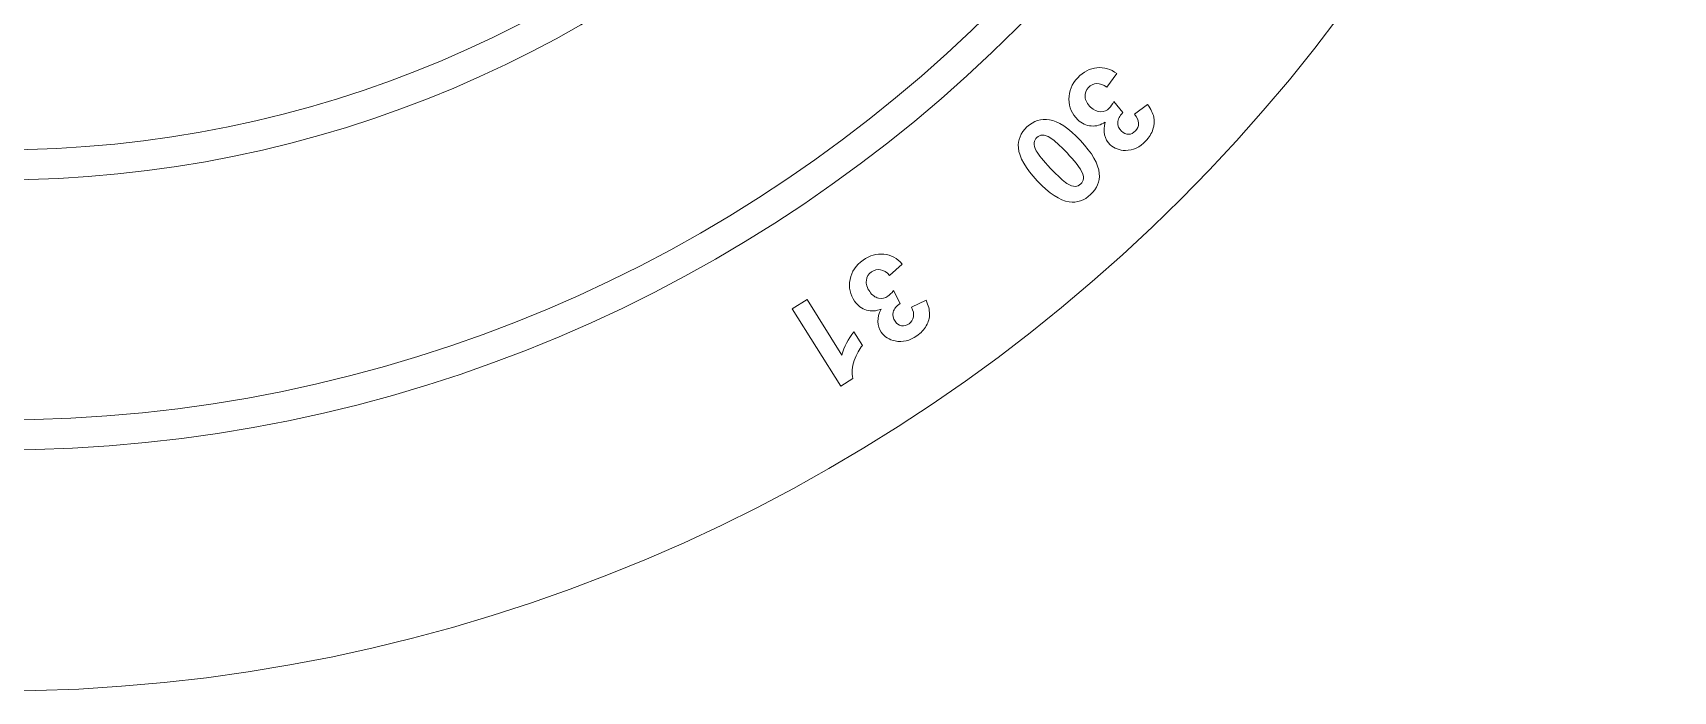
# Model space of a CAD drawing. Header units: millimetres. Extents: x -84 to 196, y -140 to 140.
# Drawn here: x 59.1 to 195.7, y -140 to -85.1 of the extents above; entities that cross this region are included whole.
import ezdxf

# ---------------------------------------------------------------- set-up
doc = ezdxf.new("R2010")
doc.units = ezdxf.units.MM
doc.header["$MEASUREMENT"] = 0
doc.layers.add('Layer 1', color=7, linetype='Continuous')

msp = doc.modelspace()

# ---------------------------------------------------------------- linework, layer by layer
at = {"layer": 'Layer 1', "color": 250, "lineweight": 9}
for points, knots in [([(55.6856, 140), (133.0055, 140), (195.6856, 77.3199), (195.6856, 0), (195.6856, 0), (195.6856, -77.3199), (133.0055, -140), (55.6856, -140), (55.6856, -140), (-21.6343, -140), (-84.3145, -77.3199), (-84.3145, 0), (-84.3145, 0), (-84.3145, 77.3199), (-21.6343, 140), (55.6856, 140)], [0, 0, 0, 0, 0.2, 0.2, 0.2, 0.2, 0.4, 0.4, 0.4, 0.4, 0.6, 0.6, 0.6, 0.6, 1, 1, 1, 1]), ([(56.1771, 120.0928), (122.4512, 120.0928), (176.1771, 66.3669), (176.1771, 0.0928), (176.1771, 0.0928), (176.1771, -66.1813), (122.4512, -119.9072), (56.1771, -119.9072), (56.1771, -119.9072), (-10.097, -119.9072), (-63.8229, -66.1813), (-63.8229, 0.0928), (-63.8229, 0.0928), (-63.8229, 66.3669), (-10.097, 120.0928), (56.1771, 120.0928)], [0, 0, 0, 0, 0.2, 0.2, 0.2, 0.2, 0.4, 0.4, 0.4, 0.4, 0.6, 0.6, 0.6, 0.6, 1, 1, 1, 1]), ([(56.1771, 117.5928), (121.0706, 117.5928), (173.6771, 64.9863), (173.6771, 0.0928), (173.6771, 0.0928), (173.6771, -64.8007), (121.0706, -117.4072), (56.1771, -117.4072), (56.1771, -117.4072), (-8.7164, -117.4072), (-61.3229, -64.8007), (-61.3229, 0.0928), (-61.3229, 0.0928), (-61.3229, 64.9863), (-8.7164, 117.5928), (56.1771, 117.5928)], [0, 0, 0, 0, 0.2, 0.2, 0.2, 0.2, 0.4, 0.4, 0.4, 0.4, 0.6, 0.6, 0.6, 0.6, 1, 1, 1, 1]), ([(56.1771, 97.5928), (110.0249, 97.5928), (153.6771, 53.9406), (153.6771, 0.0928), (153.6771, 0.0928), (153.6771, -53.755), (110.0249, -97.4072), (56.1771, -97.4072), (56.1771, -97.4072), (2.3293, -97.4072), (-41.3229, -53.755), (-41.3229, 0.0928), (-41.3229, 0.0928), (-41.3229, 53.9406), (2.3293, 97.5928), (56.1771, 97.5928)], [0, 0, 0, 0, 0.2, 0.2, 0.2, 0.2, 0.4, 0.4, 0.4, 0.4, 0.6, 0.6, 0.6, 0.6, 1, 1, 1, 1]), ([(56.1771, 95.0928), (108.6442, 95.0928), (151.1771, 52.5598), (151.1771, 0.0928), (151.1771, 0.0928), (151.1771, -52.3742), (108.6442, -94.9072), (56.1771, -94.9072), (56.1771, -94.9072), (3.71, -94.9072), (-38.8229, -52.3742), (-38.8229, 0.0928), (-38.8229, 0.0928), (-38.8229, 52.5598), (3.71, 95.0928), (56.1771, 95.0928)], [0, 0, 0, 0, 0.2, 0.2, 0.2, 0.2, 0.4, 0.4, 0.4, 0.4, 0.6, 0.6, 0.6, 0.6, 1, 1, 1, 1]), ([(149.3579, -88.5462), (149.3579, -88.5462), (148.5174, -89.6831), (148.5174, -89.6831), (148.5174, -89.6831), (148.2252, -89.4695), (147.9442, -89.3705), (147.6708, -89.3826), (147.6708, -89.3826), (147.3976, -89.3946), (147.1652, -89.5035), (146.9741, -89.7056), (146.9741, -89.7056), (146.7689, -89.9237), (146.6769, -90.1852), (146.7014, -90.4902), (146.7014, -90.4902), (146.726, -90.7953), (146.8792, -91.0802), (147.1593, -91.345), (147.1593, -91.345), (147.4253, -91.5958), (147.7029, -91.7231), (147.9923, -91.7268), (147.9923, -91.7268), (148.2833, -91.7323), (148.5244, -91.6304), (148.7191, -91.4266), (148.7191, -91.4266), (148.8471, -91.29), (148.9731, -91.1041), (149.097, -90.8671), (149.097, -90.8671), (149.097, -90.8671), (149.8481, -91.7961), (149.8481, -91.7961), (149.8481, -91.7961), (149.571, -92.0746), (149.4262, -92.3505), (149.4171, -92.6257), (149.4171, -92.6257), (149.4061, -92.8992), (149.5098, -93.1403), (149.7278, -93.3455), (149.7278, -93.3455), (149.9122, -93.5209), (150.112, -93.6063), (150.3271, -93.5998), (150.3271, -93.5998), (150.5406, -93.5934), (150.7341, -93.4988), (150.9077, -93.3162), (150.9077, -93.3162), (151.0778, -93.1353), (151.1596, -92.9232), (151.1565, -92.6763), (151.1565, -92.6763), (151.1517, -92.4312), (151.0427, -92.1813), (150.8279, -91.9249), (150.8279, -91.9249), (150.8279, -91.9249), (151.9118, -91.1094), (151.9118, -91.1094), (151.9118, -91.1094), (152.1819, -91.4925), (152.3515, -91.8443), (152.4203, -92.1703), (152.4203, -92.1703), (152.4908, -92.4945), (152.4679, -92.8332), (152.3517, -93.1849), (152.3517, -93.1849), (152.2336, -93.5366), (152.0326, -93.864), (151.7467, -94.1672), (151.7467, -94.1672), (151.2556, -94.6849), (150.6978, -94.9437), (150.0717, -94.9453), (150.0717, -94.9453), (149.5583, -94.9463), (149.1306, -94.7863), (148.7902, -94.4654), (148.7902, -94.4654), (148.3062, -94.0077), (148.1705, -93.3804), (148.3814, -92.5802), (148.3814, -92.5802), (148.0158, -92.8309), (147.6266, -92.9405), (147.2119, -92.9057), (147.2119, -92.9057), (146.7989, -92.8728), (146.4241, -92.6984), (146.0907, -92.3844), (146.0907, -92.3844), (145.6085, -91.9267), (145.3638, -91.3618), (145.3566, -90.6862), (145.3566, -90.6862), (145.3494, -90.0124), (145.5949, -89.4114), (146.0912, -88.8849), (146.0912, -88.8849), (146.563, -88.3866), (147.0977, -88.1104), (147.6936, -88.0525), (147.6936, -88.0525), (148.2895, -87.9963), (148.8461, -88.1609), (149.3579, -88.5462)], [0, 0, 0, 0, 0.03448276, 0.03448276, 0.03448276, 0.03448276, 0.06896552, 0.06896552, 0.06896552, 0.06896552, 0.10344828, 0.10344828, 0.10344828, 0.10344828, 0.13793103, 0.13793103, 0.13793103, 0.13793103, 0.17241379, 0.17241379, 0.17241379, 0.17241379, 0.20689655, 0.20689655, 0.20689655, 0.20689655, 0.24137931, 0.24137931, 0.24137931, 0.24137931, 0.27586207, 0.27586207, 0.27586207, 0.27586207, 0.31034483, 0.31034483, 0.31034483, 0.31034483, 0.34482759, 0.34482759, 0.34482759, 0.34482759, 0.37931034, 0.37931034, 0.37931034, 0.37931034, 0.4137931, 0.4137931, 0.4137931, 0.4137931, 0.44827586, 0.44827586, 0.44827586, 0.44827586, 0.48275862, 0.48275862, 0.48275862, 0.48275862, 0.51724138, 0.51724138, 0.51724138, 0.51724138, 0.55172414, 0.55172414, 0.55172414, 0.55172414, 0.5862069, 0.5862069, 0.5862069, 0.5862069, 0.62068966, 0.62068966, 0.62068966, 0.62068966, 0.65517241, 0.65517241, 0.65517241, 0.65517241, 0.68965517, 0.68965517, 0.68965517, 0.68965517, 0.72413793, 0.72413793, 0.72413793, 0.72413793, 0.75862069, 0.75862069, 0.75862069, 0.75862069, 0.79310345, 0.79310345, 0.79310345, 0.79310345, 0.82758621, 0.82758621, 0.82758621, 0.82758621, 0.86206897, 0.86206897, 0.86206897, 0.86206897, 0.89655172, 0.89655172, 0.89655172, 0.89655172, 0.93103448, 0.93103448, 0.93103448, 0.93103448, 1, 1, 1, 1]), ([(147.1663, -98.6167), (146.6327, -99.1201), (146.0354, -99.3233), (145.3762, -99.2263), (145.3762, -99.2263), (144.5919, -99.1129), (143.7077, -98.5331), (142.7237, -97.4871), (142.7237, -97.4871), (141.7396, -96.4448), (141.2154, -95.5248), (141.1456, -94.7289), (141.1456, -94.7289), (141.0908, -94.0707), (141.3284, -93.4916), (141.8621, -92.9881), (141.8621, -92.9881), (142.3993, -92.483), (143.0265, -92.2817), (143.7421, -92.3843), (143.7421, -92.3843), (144.4593, -92.4869), (145.3172, -93.0682), (146.3135, -94.1266), (146.3135, -94.1266), (147.2922, -95.1636), (147.8148, -96.0802), (147.8829, -96.8778), (147.8829, -96.8778), (147.9393, -97.5343), (147.6999, -98.115), (147.1663, -98.6167)], [0, 0, 0, 0, 0.11111111, 0.11111111, 0.11111111, 0.11111111, 0.22222222, 0.22222222, 0.22222222, 0.22222222, 0.33333333, 0.33333333, 0.33333333, 0.33333333, 0.44444444, 0.44444444, 0.44444444, 0.44444444, 0.55555556, 0.55555556, 0.55555556, 0.55555556, 0.66666667, 0.66666667, 0.66666667, 0.66666667, 0.77777778, 0.77777778, 0.77777778, 0.77777778, 1, 1, 1, 1]), ([(146.3419, -97.741), (146.4695, -97.6199), (146.5444, -97.4721), (146.5683, -97.2959), (146.5683, -97.2959), (146.5922, -97.1214), (146.5316, -96.9006), (146.3883, -96.6388), (146.3883, -96.6388), (146.2032, -96.2974), (145.8072, -95.8032), (145.1967, -95.156), (145.1967, -95.156), (144.5881, -94.509), (144.137, -94.0956), (143.8433, -93.9159), (143.8433, -93.9159), (143.5498, -93.7345), (143.3173, -93.6503), (143.1425, -93.6634), (143.1425, -93.6634), (142.9679, -93.6767), (142.8159, -93.7446), (142.6882, -93.8639), (142.6882, -93.8639), (142.5606, -93.985), (142.484, -94.1327), (142.4619, -94.309), (142.4619, -94.309), (142.438, -94.4853), (142.4986, -94.7043), (142.64, -94.9662), (142.64, -94.9662), (142.8235, -95.3057), (143.2195, -95.7982), (143.8282, -96.4453), (143.8282, -96.4453), (144.4386, -97.0923), (144.8897, -97.5057), (145.1815, -97.6872), (145.1815, -97.6872), (145.4751, -97.8668), (145.7093, -97.951), (145.8857, -97.9396), (145.8857, -97.9396), (146.0621, -97.9282), (146.2125, -97.862), (146.3419, -97.741)], [0, 0, 0, 0, 0.07692308, 0.07692308, 0.07692308, 0.07692308, 0.15384615, 0.15384615, 0.15384615, 0.15384615, 0.23076923, 0.23076923, 0.23076923, 0.23076923, 0.30769231, 0.30769231, 0.30769231, 0.30769231, 0.38461538, 0.38461538, 0.38461538, 0.38461538, 0.46153846, 0.46153846, 0.46153846, 0.46153846, 0.53846154, 0.53846154, 0.53846154, 0.53846154, 0.61538462, 0.61538462, 0.61538462, 0.61538462, 0.69230769, 0.69230769, 0.69230769, 0.69230769, 0.76923077, 0.76923077, 0.76923077, 0.76923077, 0.84615385, 0.84615385, 0.84615385, 0.84615385, 1, 1, 1, 1]), ([(131.4759, -104.4075), (131.4759, -104.4075), (130.4237, -105.3529), (130.4237, -105.3529), (130.4237, -105.3529), (130.1807, -105.0845), (129.9245, -104.9306), (129.655, -104.8878), (129.655, -104.8878), (129.3854, -104.8449), (129.1362, -104.9046), (128.9073, -105.065), (128.9073, -105.065), (128.6624, -105.2358), (128.5211, -105.4745), (128.4833, -105.7776), (128.4833, -105.7776), (128.4472, -106.0825), (128.538, -106.3919), (128.7594, -106.7077), (128.7594, -106.7077), (128.9703, -107.0058), (129.2157, -107.1878), (129.4993, -107.2484), (129.4993, -107.2484), (129.7828, -107.3108), (130.0407, -107.2618), (130.2713, -107.0997), (130.2713, -107.0997), (130.4239, -106.9933), (130.584, -106.836), (130.7551, -106.6275), (130.7551, -106.6275), (130.7551, -106.6275), (131.3018, -107.6887), (131.3018, -107.6887), (131.3018, -107.6887), (130.9754, -107.9065), (130.7793, -108.1483), (130.7136, -108.414), (130.7136, -108.414), (130.6479, -108.6816), (130.7004, -108.9378), (130.873, -109.1827), (130.873, -109.1827), (131.0193, -109.392), (131.1982, -109.5135), (131.4096, -109.5524), (131.4096, -109.5524), (131.6192, -109.5894), (131.8277, -109.5347), (132.0354, -109.3901), (132.0354, -109.3901), (132.2376, -109.2489), (132.361, -109.0559), (132.4071, -108.8146), (132.4071, -108.8146), (132.4515, -108.5733), (132.3955, -108.3048), (132.2357, -108.0124), (132.2357, -108.0124), (132.2357, -108.0124), (133.4631, -107.4317), (133.4631, -107.4317), (133.4631, -107.4317), (133.6499, -107.8602), (133.7438, -108.2403), (133.748, -108.572), (133.748, -108.572), (133.7505, -108.9036), (133.6596, -109.2309), (133.4752, -109.5521), (133.4752, -109.5521), (133.2908, -109.8734), (133.0273, -110.1534), (132.6849, -110.3921), (132.6849, -110.3921), (132.1011, -110.8018), (131.5037, -110.9432), (130.8891, -110.818), (130.8891, -110.818), (130.3855, -110.7168), (129.9995, -110.4754), (129.7293, -110.0903), (129.7293, -110.0903), (129.3493, -109.5456), (129.3424, -108.9035), (129.7102, -108.1622), (129.7102, -108.1622), (129.3014, -108.3351), (128.8971, -108.3635), (128.4977, -108.2471), (128.4977, -108.2471), (128.1, -108.131), (127.7687, -107.8865), (127.5056, -107.5103), (127.5056, -107.5103), (127.1237, -106.9656), (126.9984, -106.363), (127.1274, -105.7009), (127.1274, -105.7009), (127.2564, -105.0387), (127.6173, -104.4984), (128.2083, -104.0836), (128.2083, -104.0836), (128.7707, -103.6914), (129.3489, -103.5252), (129.9446, -103.5902), (129.9446, -103.5902), (130.5403, -103.6534), (131.0513, -103.9258), (131.4759, -104.4075)], [0, 0, 0, 0, 0.03448276, 0.03448276, 0.03448276, 0.03448276, 0.06896552, 0.06896552, 0.06896552, 0.06896552, 0.10344828, 0.10344828, 0.10344828, 0.10344828, 0.13793103, 0.13793103, 0.13793103, 0.13793103, 0.17241379, 0.17241379, 0.17241379, 0.17241379, 0.20689655, 0.20689655, 0.20689655, 0.20689655, 0.24137931, 0.24137931, 0.24137931, 0.24137931, 0.27586207, 0.27586207, 0.27586207, 0.27586207, 0.31034483, 0.31034483, 0.31034483, 0.31034483, 0.34482759, 0.34482759, 0.34482759, 0.34482759, 0.37931034, 0.37931034, 0.37931034, 0.37931034, 0.4137931, 0.4137931, 0.4137931, 0.4137931, 0.44827586, 0.44827586, 0.44827586, 0.44827586, 0.48275862, 0.48275862, 0.48275862, 0.48275862, 0.51724138, 0.51724138, 0.51724138, 0.51724138, 0.55172414, 0.55172414, 0.55172414, 0.55172414, 0.5862069, 0.5862069, 0.5862069, 0.5862069, 0.62068966, 0.62068966, 0.62068966, 0.62068966, 0.65517241, 0.65517241, 0.65517241, 0.65517241, 0.68965517, 0.68965517, 0.68965517, 0.68965517, 0.72413793, 0.72413793, 0.72413793, 0.72413793, 0.75862069, 0.75862069, 0.75862069, 0.75862069, 0.79310345, 0.79310345, 0.79310345, 0.79310345, 0.82758621, 0.82758621, 0.82758621, 0.82758621, 0.86206897, 0.86206897, 0.86206897, 0.86206897, 0.89655172, 0.89655172, 0.89655172, 0.89655172, 0.93103448, 0.93103448, 0.93103448, 0.93103448, 1, 1, 1, 1]), ([(122.3112, -108.1362), (122.3112, -108.1362), (123.5409, -107.3653), (123.5409, -107.3653), (123.5409, -107.3653), (123.5409, -107.3653), (126.4485, -111.9986), (126.4485, -111.9986), (126.4485, -111.9986), (126.6334, -111.2979), (126.9678, -110.6547), (127.4516, -110.0707), (127.4516, -110.0707), (127.4516, -110.0707), (128.1511, -111.1869), (128.1511, -111.1869), (128.1511, -111.1869), (127.8967, -111.4938), (127.6732, -111.9103), (127.4808, -112.4398), (127.4808, -112.4398), (127.2883, -112.9695), (127.2442, -113.4736), (127.3483, -113.9524), (127.3483, -113.9524), (127.3483, -113.9524), (126.3508, -114.5785), (126.3508, -114.5785), (126.3508, -114.5785), (126.3508, -114.5785), (122.3112, -108.1362), (122.3112, -108.1362)], [0, 0, 0, 0, 0.11111111, 0.11111111, 0.11111111, 0.11111111, 0.22222222, 0.22222222, 0.22222222, 0.22222222, 0.33333333, 0.33333333, 0.33333333, 0.33333333, 0.44444444, 0.44444444, 0.44444444, 0.44444444, 0.55555556, 0.55555556, 0.55555556, 0.55555556, 0.66666667, 0.66666667, 0.66666667, 0.66666667, 0.77777778, 0.77777778, 0.77777778, 0.77777778, 1, 1, 1, 1])]:
    msp.add_open_spline(points, degree=3, knots=knots, dxfattribs=at)

doc.saveas('drawing.dxf')
